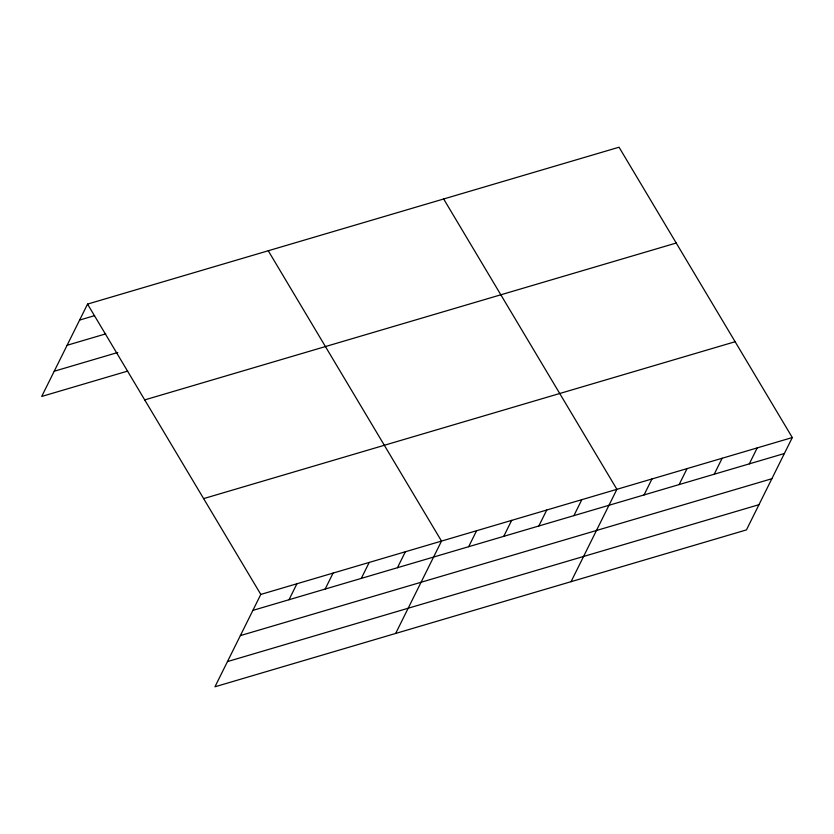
<?xml version="1.0" encoding="UTF-8"?>
<svg xmlns="http://www.w3.org/2000/svg" width="834" height="834" viewBox="0 0 834 834"><rect width="100%" height="100%" fill="white"/><g stroke="black" fill="none" stroke-linecap="round" stroke-linejoin="round"><path stroke-width="1.25" d="M792.3 437.548L260.802 594.423L214.953 686.789L746.451 529.903L792.3 437.548L619.047 147.211L87.549 304.097L41.7 396.452L127.696 371.078M289.012 599.729L296.935 583.758M325.156 589.065L333.079 573.094M361.299 578.389L369.222 562.418M397.443 567.725L405.366 551.754M395.66 633.444L441.509 541.089L268.256 250.753M468.656 546.708L476.589 530.737M503.736 536.345L511.669 520.374M538.816 525.993L546.75 510.022M573.896 515.641L581.83 499.67M571.061 581.673L616.899 489.318L443.657 198.982M644.056 494.937L651.979 478.956M679.137 484.575L687.06 468.604M714.217 474.223L722.14 458.252M749.297 463.871L757.22 447.9M79.616 320.068L94.576 315.648M67.106 345.276L105.741 333.871M54.21 371.245L117.771 352.49M144.72 399.903L676.228 243.028M203.621 498.617L735.129 341.731M252.869 610.394L784.367 453.519M240.359 635.602L771.857 478.726M227.463 661.581L758.961 504.695M87.549 304.097L260.802 594.423"/></g></svg>
